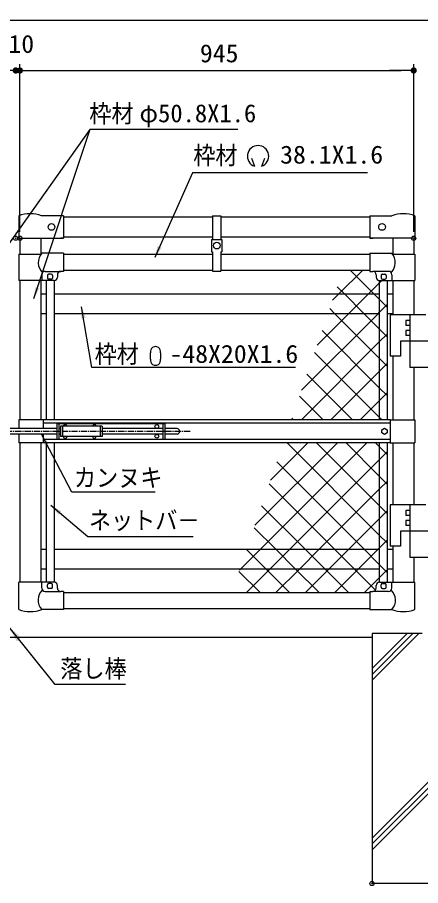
# Model space of a CAD drawing. Units: millimetres, scale not verified. Extents: x -4455 to 4455, y -3150 to 3150.
# Drawn here: x 1450 to 2418, y -927 to 1157 of the extents above; entities that cross this region are included whole.
import ezdxf
from ezdxf.enums import TextEntityAlignment as Align

# ---------------------------------------------------------------- set-up
doc = ezdxf.new("R2010")
doc.units = ezdxf.units.MM
doc.header["$LTSCALE"] = 20
doc.header["$PDMODE"] = 32
doc.header["$PDSIZE"] = 10
doc.linetypes.add('USER3', pattern=[1.125, 0.75, -0.125, 0.125, -0.125])
for name, color, linetype, lineweight in [('0-0_6文字', 3, 'Continuous', 25), ('0-1_8部品', 7, 'Continuous', 25), ('0-2_4基礎', 4, 'Continuous', 25), ('0-3_1部材', 7, 'Continuous', 25), ('0-5_5寸法', 1, 'Continuous', 25), ('0-6_SUNPOU', 1, 'Continuous', 25), ('0-D_2網', 4, 'Continuous', 25)]:
    doc.layers.add(name, color=color, linetype=linetype, lineweight=lineweight)
doc.layers.add('0-7_DEFPOINTS', color=7, linetype='Continuous')
doc.styles.add('ＭＳ ゴシック', font='')
doc.styles.get('ＭＳ ゴシック').set_extended_font_data('MS Gothic')

# ---------------------------------------------------------------- blocks, each defined once
blk = doc.blocks.new('M1')
at = {"layer": '0-6_SUNPOU'}
blk.add_line((-5, 0), (-38.58, 0), dxfattribs=at)
for points in [[(0, 0), (-5, 0), (-4.96, 0.63)], [(0, 0), (-4.96, -0.63), (-5, 0)], [(0, 0), (-4.96, 0.63), (-4.84, 1.24)], [(0, 0), (-4.84, -1.24), (-4.96, -0.63)], [(0, 0), (-4.84, 1.24), (-4.65, 1.84)], [(0, 0), (-4.65, -1.84), (-4.84, -1.24)], [(0, 0), (-4.65, 1.84), (-4.38, 2.41)], [(0, 0), (-4.38, -2.41), (-4.65, -1.84)], [(0, 0), (-4.38, 2.41), (-4.05, 2.94)], [(0, 0), (-4.05, -2.94), (-4.38, -2.41)], [(0, 0), (-4.05, 2.94), (-3.64, 3.42)], [(0, 0), (-3.64, -3.42), (-4.05, -2.94)], [(0, 0), (-3.64, 3.42), (-3.19, 3.85)], [(0, 0), (-3.19, -3.85), (-3.64, -3.42)], [(0, 0), (-3.19, 3.85), (-2.68, 4.22)], [(0, 0), (-2.68, -4.22), (-3.19, -3.85)], [(0, 0), (-2.68, 4.22), (-2.13, 4.52)], [(0, 0), (-2.13, -4.52), (-2.68, -4.22)], [(0, 0), (-2.13, 4.52), (-1.55, 4.76)], [(0, 0), (-1.55, -4.76), (-2.13, -4.52)], [(0, 0), (-1.55, 4.76), (-0.94, 4.91)], [(0, 0), (-0.94, -4.91), (-1.55, -4.76)], [(0, 0), (-0.94, 4.91), (-0.31, 4.99)], [(0, 0), (-0.31, -4.99), (-0.94, -4.91)], [(0, 0), (-0.31, 4.99), (0.31, 4.99)], [(0, 0), (0.31, -4.99), (-0.31, -4.99)], [(0, 0), (0.31, 4.99), (0.94, 4.91)], [(0, 0), (0.94, 4.91), (1.55, 4.76)], [(0, 0), (1.55, 4.76), (2.13, 4.52)], [(0, 0), (2.13, 4.52), (2.68, 4.22)], [(0, 0), (2.68, 4.22), (3.19, 3.85)], [(0, 0), (3.19, 3.85), (3.64, 3.42)], [(0, 0), (3.64, 3.42), (4.05, 2.94)], [(0, 0), (4.05, 2.94), (4.38, 2.41)], [(0, 0), (4.38, 2.41), (4.65, 1.84)], [(0, 0), (4.65, 1.84), (4.84, 1.24)], [(0, 0), (4.84, 1.24), (4.96, 0.63)], [(0, 0), (4.96, 0.63), (5, 0)], [(0, 0), (0.94, -4.91), (0.31, -4.99)], [(0, 0), (1.55, -4.76), (0.94, -4.91)], [(0, 0), (2.13, -4.52), (1.55, -4.76)], [(0, 0), (2.68, -4.22), (2.13, -4.52)], [(0, 0), (3.19, -3.85), (2.68, -4.22)], [(0, 0), (3.64, -3.42), (3.19, -3.85)], [(0, 0), (4.05, -2.94), (3.64, -3.42)], [(0, 0), (4.38, -2.41), (4.05, -2.94)], [(0, 0), (4.65, -1.84), (4.38, -2.41)], [(0, 0), (4.84, -1.24), (4.65, -1.84)], [(0, 0), (4.96, -0.63), (4.84, -1.24)], [(0, 0), (5, 0), (4.96, -0.63)]]:
    blk.add_solid(points, dxfattribs=at)

msp = doc.modelspace()

# ---------------------------------------------------------------- linework, layer by layer
at = {"layer": '0-0_6文字'}
for p, q in [((2012.24, 819.01), (2019.33, 799.53)), ((2043.31, 818.35), (2036.22, 798.87)), ((1769.55, 336.62), (1769.55, 351.9)), ((1793.97, 351.9), (1793.97, 336.62))]:
    msp.add_line(p, q, dxfattribs=at)
at = {"layer": '0-0_6文字', "color": 4}
for points in [[(1979.19, 887.36), (1623.98, 887.36), (1489.4, 481.12)], [(2290.29, 783.36), (1870.82, 783.36), (1780.3, 580.85)], [(2117.48, 316.17), (1628.86, 316.17), (1604.38, 462.24)], [(1871.93, -90.08), (1619.37, -90.08), (1531.02, -14.31)]]:
    msp.add_lwpolyline(points, dxfattribs=at)
at = {"layer": '0-0_6文字'}
for centre, radius, start, end in [((2027.83, 823.65), 25.57, 289.42401, 250.57599), ((1781.76, 354.13), 12.41, 349.65879, 190.34121), ((1781.76, 334.39), 12.41, 169.65879, 10.34121)]:
    msp.add_arc(centre, radius, start, end, dxfattribs=at)
at = {"layer": '0-0_6文字', "color": 4}
for points in [[(1779.48, 579.02), (1786.97, 608.54), (1796.48, 604.29)], [(1488.78, 479.22), (1493.26, 509.33), (1503.15, 506.06)], [(1604.05, 464.21), (1614.14, 435.49), (1603.87, 433.77)], [(1529.51, -13.01), (1555.67, -28.58), (1548.89, -36.49)]]:
    msp.add_solid(points, dxfattribs=at)
at = {"layer": '0-1_8部品'}
for p, q in [((1453.62, 588.28), (1453.62, 525.28)), ((1453.62, 588.28), (1507.11, 588.28)), ((1561.32, 590.63), (1508.59, 590.63)), ((1561.32, 590.63), (1561.32, 547.28)), ((2296.32, 590.63), (2349.06, 590.63)), ((2296.32, 590.63), (2296.32, 547.28)), ((2350.54, 588.28), (2404.02, 588.28)), ((2404.02, 588.28), (2404.02, 525.28)), ((1517.02, 547.28), (1554.32, 547.28)), ((1561.32, 547.28), (1554.32, 547.28)), ((2296.32, 547.28), (2303.32, 547.28)), ((2340.62, 547.28), (2303.32, 547.28)), ((1538.32, 525.28), (1453.62, 525.28)), ((1509.02, 539.28), (1509.02, 525.28)), ((1522.32, 537.28), (1522.32, 531.28)), ((1531.32, 540.28), (1525.32, 540.28)), ((1531.32, 528.28), (1525.32, 528.28)), ((1534.32, 537.28), (1534.32, 531.28)), ((1546.32, 539.28), (1546.32, 533.28)), ((2311.32, 539.28), (2311.32, 533.28)), ((2319.32, 525.28), (2404.02, 525.28)), ((2323.32, 537.28), (2323.32, 531.28)), ((2326.32, 540.28), (2332.32, 540.28)), ((2326.32, 528.28), (2332.32, 528.28)), ((2335.32, 537.28), (2335.32, 531.28)), ((2348.62, 539.28), (2348.62, 525.28)), ((2430.82, 442.78), (2344.82, 442.78)), ((2344.82, 442.78), (2344.82, 343.78)), ((2391.82, 442.78), (2391.82, 316.78)), ((2391.82, 429.28), (2382.32, 429.28)), ((2382.32, 429.28), (2382.32, 417.28)), ((2391.82, 417.28), (2382.32, 417.28)), ((2391.82, 405.28), (2382.32, 405.28)), ((2382.32, 405.28), (2382.32, 393.28)), ((2369.82, 379.78), (2369.82, 343.78)), ((2452.82, 379.78), (2369.82, 379.78)), ((2391.82, 393.28), (2382.32, 393.28)), ((2369.82, 343.78), (2344.82, 343.78)), ((2487.82, 316.78), (2391.82, 316.78)), ((1453.97, 190.78), (1453.97, 169.78)), ((1518.27, 190.78), (1453.97, 190.78)), ((1512.07, 190.78), (1512.07, 169.78)), ((1545.02, 169.78), (1357.02, 169.78)), ((1545.02, 182.28), (1805.02, 182.28)), ((1545.02, 182.28), (1545.02, 144.28)), ((1549.52, 182.28), (1549.52, 144.28)), ((1553.82, 169.78), (1549.52, 169.78)), ((1553.82, 175.78), (1553.82, 150.78)), ((1653.82, 175.78), (1553.82, 175.78)), ((1558.36, 175.78), (1558.36, 150.78)), ((1649.36, 175.78), (1649.36, 150.78)), ((1653.82, 175.78), (1653.82, 150.78)), ((1800.52, 169.78), (1653.82, 169.78)), ((1800.52, 144.28), (1800.52, 182.28)), ((1805.02, 144.28), (1805.02, 182.28)), ((1833.52, 169.78), (1805.02, 169.78)), ((2324.82, 167.03), (2331.32, 170.78)), ((2324.82, 159.52), (2324.82, 167.03)), ((2331.32, 170.78), (2337.82, 167.03)), ((1545.02, 156.78), (1357.02, 156.78)), ((1453.97, 156.78), (1453.97, 135.78)), ((1512.07, 156.78), (1512.07, 135.78)), ((1553.82, 156.78), (1549.52, 156.78)), ((1653.82, 150.78), (1553.82, 150.78)), ((1800.52, 156.78), (1653.82, 156.78)), ((1833.52, 156.78), (1805.02, 156.78)), ((2331.32, 155.77), (2324.82, 159.52)), ((2337.82, 159.52), (2331.32, 155.77)), ((1518.27, 135.78), (1453.97, 135.78)), ((1545.02, 144.28), (1805.02, 144.28)), ((2344.82, -13.32), (2344.82, -112.32)), ((2430.82, -13.32), (2344.82, -13.32)), ((2391.82, -13.32), (2391.82, -139.32)), ((2382.32, -26.82), (2382.32, -38.82)), ((2391.82, -26.82), (2382.32, -26.82)), ((2391.82, -38.82), (2382.32, -38.82)), ((2391.82, -50.82), (2382.32, -50.82)), ((2382.32, -50.82), (2382.32, -62.82)), ((2369.82, -76.32), (2369.82, -112.32)), ((2452.82, -76.32), (2369.82, -76.32)), ((2391.82, -62.82), (2382.32, -62.82)), ((2369.82, -112.32), (2344.82, -112.32)), ((2487.82, -139.32), (2391.82, -139.32)), ((2311.32, -212.72), (2311.32, -206.72)), ((2320, -198.72), (2318.82, -197.54)), ((2319.32, -198.72), (2404.02, -198.72)), ((2323.32, -210.72), (2323.32, -204.72)), ((2326.32, -201.72), (2332.32, -201.72)), ((2335.32, -210.72), (2335.32, -204.72)), ((2348.62, -212.72), (2348.62, -198.72)), ((2348.62, -212.72), (2348.62, -198.72)), ((2404.02, -264.35), (2404.02, -198.72)), ((2296.32, -220.72), (2303.32, -220.72)), ((2296.32, -220.72), (2296.32, -264.35)), ((2340.62, -220.72), (2303.32, -220.72)), ((2326.32, -213.72), (2332.32, -213.72)), ((2296.32, -264.35), (2349.39, -264.35))]:
    msp.add_line(p, q, dxfattribs=at)
at = {"layer": '0-1_8部品', "color": 1, "linetype": 'USER3'}
msp.add_line((1865.01, 163.28), (1219.46, 163.28), dxfattribs=at)
at = {"layer": '0-1_8部品'}
for centre in [(1785.02, 175.03), (1785.02, 151.53)]:
    msp.add_circle(centre, 4.5, dxfattribs=at)
for centre, radius, start, end in [((1534.28, 568.08), 33.86, 138.24888, 225.44442), ((2323.36, 568.08), 33.86, 314.55558, 41.75112), ((1517.02, 539.28), 8, 90, 180), ((1554.32, 539.28), 8, 90, 180), ((2303.32, 539.28), 8, 0, 90), ((2340.62, 539.28), 8, 0, 90), ((1525.32, 537.28), 3, 90, 180), ((1525.32, 531.28), 3, 180, 270), ((1531.32, 537.28), 3, 0, 90), ((1531.32, 531.28), 3, 270, 0), ((1538.32, 533.28), 8, 270, 0), ((2319.32, 533.28), 8, 180, 270), ((2326.32, 537.28), 3, 90, 180), ((2326.32, 531.28), 3, 180, 270), ((2332.32, 537.28), 3, 0, 90), ((2332.32, 531.28), 3, 270, 0), ((1565.02, 175.03), 4.5, 9.59328, 170.40672), ((1635.02, 175.03), 4.5, 9.59328, 170.40672), ((1833.52, 163.28), 6.5, 270, 90), ((1565.02, 151.53), 4.5, 189.59328, 350.40672), ((1635.02, 151.53), 4.5, 189.59328, 350.40672), ((2319.32, -206.72), 8, 90, 180), ((2326.32, -204.72), 3, 90, 180), ((2332.32, -204.72), 3, 0, 90), ((2303.32, -212.72), 8, 270, 0), ((2326.32, -210.72), 3, 180, 270), ((2332.32, -210.72), 3, 270, 0), ((2340.62, -212.72), 8, 270, 0), ((2323.79, -241.52), 33.86, 318.24888, 46.05941), ((2376.78, -189.18), 80, 249.74188, 289.92605)]:
    msp.add_arc(centre, radius, start, end, dxfattribs=at)
at = {"layer": '0-2_4基礎', "color": 7}
for p, q in [((2301.32, -321.72), (2301.32, -921.72)), ((2421.32, -321.72), (2301.32, -321.72)), ((2601.32, -921.72), (2301.32, -921.72))]:
    msp.add_line(p, q, dxfattribs=at)
at = {"layer": '0-2_4基礎'}
for p, q in [((2301.32, -405.73), (2385.33, -321.72)), ((2301.32, -419.88), (2399.48, -321.72)), ((2301.32, -434.02), (2413.62, -321.72)), ((2301.32, -812.65), (2601.32, -512.65)), ((2301.32, -826.79), (2601.32, -526.79)), ((2301.32, -840.93), (2601.32, -540.93))]:
    msp.add_line(p, q, dxfattribs=at)
at = {"layer": '0-3_1部材'}
for p, q in [((1453.62, 680.47), (1453.62, 626.78)), ((1561.32, 680.63), (1508.59, 680.63)), ((1561.32, 680.63), (1561.32, 626.78)), ((1561.32, 678.28), (1918.82, 678.28)), ((1918.82, 680.63), (1938.82, 680.63)), ((1918.82, 680.63), (1918.82, 623.97)), ((1938.82, 680.63), (1938.82, 623.97)), ((1938.82, 678.28), (2296.32, 678.28)), ((2296.32, 680.63), (2296.32, 626.78)), ((2296.32, 680.63), (2349.06, 680.63)), ((2404.02, 680.47), (2404.02, 626.78)), ((1453.62, 626.78), (1561.32, 626.78)), ((1456.32, 626.78), (1456.32, 588.28)), ((1506.32, 626.78), (1506.32, 588.28)), ((1561.32, 626.78), (1554.32, 626.78)), ((1561.32, 629.68), (1918.82, 629.68)), ((1938.82, 629.68), (2296.32, 629.68)), ((2404.02, 626.78), (2296.32, 626.78)), ((2296.32, 626.78), (2303.32, 626.78)), ((2404.02, 626.78), (2303.32, 626.78)), ((2351.32, 626.78), (2351.32, 588.28)), ((2401.32, 626.78), (2401.32, 588.28)), ((1916.47, 623.97), (1916.47, 593.97)), ((1916.47, 623.97), (1941.07, 623.97)), ((1941.07, 623.97), (1941.07, 593.97)), ((1561.32, 588.28), (1918.82, 588.28)), ((1916.47, 593.97), (1918.82, 593.97)), ((1918.82, 593.97), (1918.82, 548)), ((1938.82, 593.97), (1941.07, 593.97)), ((1938.82, 593.97), (1938.82, 548)), ((1938.82, 588.28), (2296.32, 588.28)), ((1561.32, 550.28), (1918.82, 550.28)), ((1918.82, 548), (1938.82, 548)), ((1938.82, 550.28), (2296.32, 550.28)), ((1456.32, 525.28), (1456.32, 287.78)), ((1456.32, 525.28), (1456.32, 190.78)), ((1506.32, 525.28), (1506.32, 287.78)), ((1506.32, 525.28), (1506.32, 190.78)), ((1519.82, 525.28), (1519.82, 290.78)), ((1519.82, 525.28), (1519.82, 190.78)), ((1538.82, 525.29), (1538.82, 290.78)), ((1538.82, 525.29), (1538.82, 190.78)), ((2318.82, 525.29), (2318.82, 290.78)), ((2318.82, 525.29), (2318.82, 190.78)), ((2337.82, 525.28), (2337.82, 290.78)), ((2337.82, 525.28), (2337.82, 190.78)), ((2351.32, 525.28), (2351.32, 442.78)), ((2401.32, 525.28), (2401.32, 442.78)), ((1506.32, 493.28), (1519.82, 493.28)), ((1538.82, 493.28), (2312.99, 493.28)), ((1569.86, 493.28), (1582.07, 493.28)), ((2307.16, 493.28), (2318.82, 493.28)), ((2337.82, 493.28), (2351.32, 493.28)), ((1506.32, 446.28), (1519.82, 446.28)), ((1538.82, 446.28), (1590.99, 446.28)), ((1590.99, 446.28), (2267.19, 446.28)), ((2267.19, 446.28), (2318.82, 446.28)), ((2337.82, 446.28), (2351.32, 446.28)), ((2351.32, 343.78), (2351.32, 190.78)), ((2401.32, 316.78), (2401.32, 190.78)), ((2344.5, 190.78), (1511.32, 190.78)), ((2344.5, 190.78), (2403.82, 190.78)), ((2344.5, 190.78), (2344.5, 135.78)), ((2403.82, 190.78), (2403.82, 135.78)), ((2344.5, 182.78), (1512.07, 182.78)), ((2337.82, 167.03), (2337.82, 159.52)), ((1456.32, 135.78), (1456.32, -198.72)), ((1506.32, 135.78), (1506.32, -198.72)), ((2344.5, 135.78), (1511.32, 135.78)), ((2344.5, 143.78), (1512.07, 143.78)), ((1519.82, 135.78), (1519.82, -198.72)), ((1538.82, 135.78), (1538.82, -198.74)), ((2318.82, 135.78), (2318.82, -198.74)), ((2318.82, 135.15), (2319.45, 135.78)), ((2337.82, 135.78), (2337.82, -198.72)), ((2344.5, 135.78), (2403.82, 135.78)), ((2351.32, 135.78), (2351.32, -13.32)), ((2401.32, 135.78), (2401.32, -13.32)), ((1506.32, -119.72), (1519.82, -119.72)), ((1538.82, -119.72), (1615.8, -119.72)), ((1615.8, -119.72), (2267.27, -119.72)), ((2267.27, -119.72), (2318.82, -119.72)), ((2337.82, -119.72), (2351.32, -119.72)), ((2351.32, -112.32), (2351.32, -198.72)), ((2401.32, -139.32), (2401.32, -198.72)), ((1506.32, -166.72), (1519.82, -166.72)), ((1538.82, -166.72), (1575.83, -166.72)), ((1575.83, -166.72), (2307.23, -166.72)), ((2307.23, -166.72), (2318.82, -166.72)), ((2337.82, -166.72), (2351.32, -166.72)), ((1453.62, -264.35), (1453.62, -198.72)), ((1538.32, -198.72), (1453.62, -198.72)), ((1509.02, -212.72), (1509.02, -198.72)), ((1509.02, -212.72), (1509.02, -198.72)), ((1522.32, -210.72), (1522.32, -204.72)), ((1531.32, -201.72), (1525.32, -201.72)), ((1534.32, -210.72), (1534.32, -204.72)), ((1546.32, -212.72), (1546.32, -206.72)), ((1517.02, -220.72), (1554.32, -220.72)), ((1531.32, -213.72), (1525.32, -213.72)), ((1561.32, -220.72), (1554.32, -220.72)), ((1561.32, -220.72), (1561.32, -264.35)), ((1561.32, -223.72), (2296.32, -223.72)), ((1453.67, -264.35), (1453.62, -264.35)), ((1561.32, -264.35), (1508.83, -264.35)), ((1561.32, -261.72), (2296.32, -261.72)), ((2301.32, -331.72), (601.32, -331.72))]:
    msp.add_line(p, q, dxfattribs=at)
for centre in [(1532.32, 653.68), (2325.32, 653.68), (1928.82, 608.97)]:
    msp.add_circle(centre, 8, dxfattribs=at)
for centre, radius, start, end in [((1481.32, 605.42), 80, 70.07395, 110.25812), ((2376.32, 605.42), 80, 69.74188, 109.92605), ((1525.32, -204.72), 3, 90, 180), ((1531.32, -204.72), 3, 0, 90), ((1538.32, -206.72), 8, 0, 90), ((1533.85, -241.52), 33.86, 133.94059, 222.38046), ((1517.02, -212.72), 8, 180, 270), ((1525.32, -210.72), 3, 180, 270), ((1531.32, -210.72), 3, 270, 0), ((1554.32, -212.72), 8, 180, 270), ((1481.25, -189.25), 80, 249.74188, 290.16714)]:
    msp.add_arc(centre, radius, start, end, dxfattribs=at)
at = {"layer": '0-5_5寸法'}
for p, q in [((2421.32, 1149.2), (481.32, 1149.2)), ((1456.32, 641.78), (1456.32, 1044.2)), ((1456.32, 641.78), (1456.32, 1044.2)), ((2401.32, 641.78), (2401.32, 1044.2)), ((1446.32, 1029.2), (1456.32, 1029.2)), ((1486.32, 1029.2), (2371.32, 1029.2)), ((1486.32, 1029.2), (1516.32, 1029.2)), ((1623.98, 887.36), (1423.53, 604.49))]:
    msp.add_line(p, q, dxfattribs=at)
for points in [[(1780.96, 17.74), (1580.72, 17.74), (1508.23, 156.71)], [(1710, -443.92), (1540.71, -443.92), (1430.58, -306.57)]]:
    msp.add_lwpolyline(points, dxfattribs=at)
for points in [[(1507.3, 158.48), (1525.8, 134.29), (1516.56, 129.47)], [(1429.33, -305.01), (1459.77, -331.88), (1448.93, -340.57)]]:
    msp.add_solid(points, dxfattribs=at)
at = {"layer": '0-7_DEFPOINTS'}
for p in [(1456.32, 1029.2), (2401.32, 1029.2), (1446.32, 626.78), (1456.32, 626.78), (2401.32, 626.78), (2301.32, -921.72)]:
    msp.add_point(p, dxfattribs=at)
at = {"layer": '0-D_2網'}
for p, q in [((2318.82, 519.29), (2324.8, 525.28)), ((2337.82, 461.19), (2318.82, 480.19)), ((2318.82, 448.58), (2337.82, 467.58)), ((2337.82, 390.48), (2318.82, 409.48)), ((2318.82, 377.87), (2337.82, 396.87)), ((2131.73, 190.78), (2318.82, 377.87)), ((2337.82, 319.77), (2318.82, 338.77)), ((2318.82, 307.16), (2337.82, 326.16)), ((2254.68, 190.78), (2145.29, 300.17)), ((2202.44, 190.78), (2318.82, 307.16)), ((2183.97, 190.78), (2127.15, 247.6)), ((2113.26, 190.78), (2109.01, 195.03)), ((2020.29, -62.08), (2218.15, 135.78)), ((2057.55, 45.89), (2147.44, 135.78)), ((2318.82, 55.93), (2238.97, 135.78)), ((2318.82, 126.64), (2309.68, 135.78)), ((2337.82, 107.64), (2318.82, 126.64)), ((2337.82, 36.93), (2318.82, 55.93)), ((2140.92, -119.72), (2036.45, -15.25)), ((2070.21, -119.72), (2018.31, -67.82)), ((2117.21, -166.72), (2070.21, -119.72)), ((2187.92, -166.72), (2140.92, -119.72)), ((2032.79, -223.72), (1982.02, -172.96)), ((2174.21, -223.72), (2117.21, -166.72)), ((2244.92, -223.72), (2187.92, -166.72))]:
    msp.add_line(p, q, dxfattribs=at)
for points in [[(2206.58, 477.76), (2222.09, 493.28), (2279.09, 550.28)], [(2318.82, 480.19), (2305.74, 493.28), (2248.74, 550.28)], [(2169.32, 369.79), (2245.8, 446.28), (2292.8, 493.28), (2318.82, 519.29)], [(2318.82, 409.48), (2282.03, 446.28), (2235.03, 493.28), (2217.86, 510.45)], [(2132.06, 261.82), (2316.52, 446.28), (2318.82, 448.58)], [(2318.82, 338.77), (2211.32, 446.28), (2199.72, 457.88)], [(2337.82, 249.06), (2318.82, 268.06), (2181.58, 405.31)], [(2325.39, 190.78), (2318.82, 197.35), (2163.43, 352.74)], [(2273.15, 190.78), (2318.82, 236.45), (2337.82, 255.45)], [(1983.03, -170.05), (1986.36, -166.72), (2033.36, -119.72), (2288.86, 135.78)], [(2337.82, -104.49), (2318.82, -85.49), (2097.55, 135.78)], [(2337.82, -33.78), (2318.82, -14.78), (2168.26, 135.78)], [(2000.07, -223.72), (2057.07, -166.72), (2104.07, -119.72), (2318.82, 95.03), (2337.82, 114.03)], [(2337.82, -175.2), (2318.82, -156.2), (2282.34, -119.72), (2072.73, 89.89)], [(2070.78, -223.72), (2127.78, -166.72), (2174.78, -119.72), (2318.82, 24.32), (2337.82, 43.32)], [(2309.58, -217.68), (2258.63, -166.72), (2211.63, -119.72), (2054.59, 37.32)], [(2141.49, -223.72), (2198.49, -166.72), (2245.49, -119.72), (2318.82, -46.39), (2337.82, -27.39)], [(2212.2, -223.72), (2269.2, -166.72), (2316.2, -119.72), (2318.82, -117.1), (2337.82, -98.1)], [(2103.5, -223.72), (2046.5, -166.72), (2000.17, -120.39)], [(2282.91, -223.72), (2318.82, -187.81), (2337.82, -168.81)]]:
    msp.add_lwpolyline(points, dxfattribs=at)

# ---------------------------------------------------------------- block references
at = {"layer": '0-5_5寸法', "xscale": 1.5, "yscale": 1.5}
for p in [(2451.32, 1149.2), (1446.32, 1029.2), (1446.32, 1029.2), (2401.32, 1029.2)]:
    msp.add_blockref('M1', p, dxfattribs=at)
at = {"layer": '0-5_5寸法', "xscale": 1.5, "yscale": 1.5, "rotation": 180}
msp.add_blockref('M1', (1456.32, 1029.2), dxfattribs=at)
msp.add_blockref('M1', (1456.32, 1029.2), dxfattribs=at)

# ---------------------------------------------------------------- texts
at = {"layer": '0-0_6文字', "style": 'ＭＳ ゴシック'}
for s, width, p in [('枠材', 0.9, (1623.01, 891.35)), ('枠材   ', 0.9, (1872.44, 791.04)), ('38.1X1.6', 1.05, (2080.88, 792.83)), ('枠材', 0.9, (1635.79, 314.55)), ('-48X20X1.6', 1.05, (1815.23, 314.69)), ('カンヌキ', 0.9, (1586.06, 17.62)), ('ネットバ－', 0.9, (1621.96, -84.83)), ('落し棒', 0.9, (1553.33, -440.6))]:
    msp.add_text(s, height=43.26, dxfattribs=dict(at, width=width)).set_placement(p, align=Align.BOTTOM_LEFT)
msp.add_text('φ50.8X1.6', height=43.26, dxfattribs=at).set_placement((1743.3, 891.96), align=Align.BOTTOM_LEFT)
at = {"layer": '0-5_5寸法', "color": 3, "style": 'ＭＳ ゴシック', "width": 1.05}
for s, p in [('10', (1428.82, 1058.37)), ('945', (1888.32, 1035.87))]:
    msp.add_text(s, height=43.26, dxfattribs=at).set_placement(p, align=Align.BOTTOM_LEFT)

doc.saveas('drawing.dxf')
